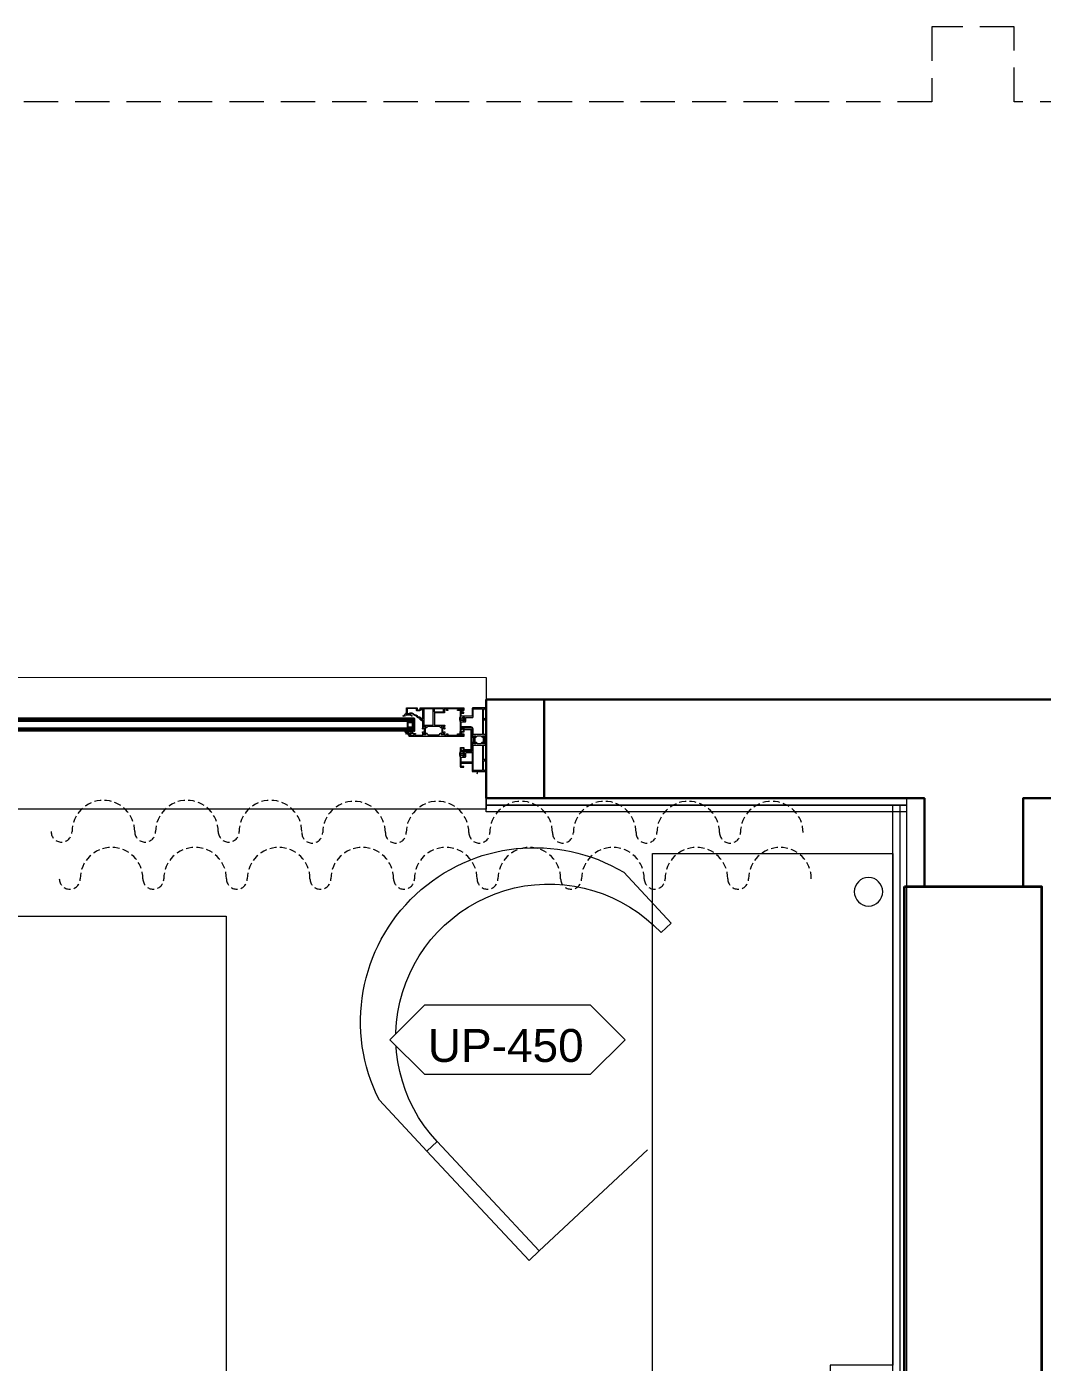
# Model space of a CAD drawing. Header units: centimetres. Extents: x 118932 to 154602, y -32682 to -23521.
# Drawn here: x 140060.7 to 140245.9, y -29576.1 to -29332.4 of the extents above; entities that cross this region are included whole.
import ezdxf

# ---------------------------------------------------------------- set-up
doc = ezdxf.new("R2010")
doc.units = ezdxf.units.CM
doc.header["$LTSCALE"] = 50
doc.header["$MEASUREMENT"] = 0
doc.linetypes.add('HIDDEN', pattern=[0.375, 0.25, -0.125])
doc.linetypes.add('HIDDEN2', pattern=[0.1875, 0.125, -0.0625])
for name, color, linetype, lineweight, true_color in [('GEN_00_BL_Yazı', 7, 'Continuous', 0, 0x4f5250), ('GEN_01_TA_Kolon', 7, 'Continuous', 35, 0xd05d28), ('GEN_02_TF_Mobilya', 7, 'Continuous', 5, 0x745e3d), ('GEN_02_TF_Pencere', 7, 'Continuous', 9, 0x6093ac), ('GEN_04_PL_İzdüşüm İnce', 7, 'HIDDEN2', 9, 0x6e6387), ('GEN_05_ML_Alçıpan_giydirme', 7, 'Continuous', 18, 0x7ebab5), ('GEN_05_ML_Mermer', 7, 'Continuous', 9, 0x9d8692), ('KALACAK DUVARLAR', 7, 'Continuous', 30, 0x005387), ('ÖRÜLECEK DUVARLAR', 7, 'Continuous', 30, 0xfaca30)]:
    doc.layers.add(name, color=color, linetype=linetype, lineweight=lineweight, true_color=true_color)
doc.layers.add('GEN_02_TF_Halı', color=7, linetype='Continuous', lineweight=5, true_color=0x903373, transparency=0.8)
doc.styles.add('Arial_6', font='arial.ttf', dxfattribs={"height": 59.5325})

# ---------------------------------------------------------------- blocks, each defined once
blk = doc.blocks.new('LEVEL 0_B BLOK_KOLON')
at = {"layer": 'GEN_01_TA_Kolon', "elevation": 0}
blk.add_lwpolyline([(-771.13, 96.91), (-746.13, 96.91), (-746.13, -0.07), (-771.13, -0.07)], close=True, dxfattribs=at)
blk = doc.blocks.new('KALACAK DUVALAR LEVEL 0 B BLOK')
at = {"layer": 'KALACAK DUVARLAR'}
blk.add_lwpolyline([(-864, -48.88), (-864, -32.79), (-798.13, -32.79), (-798.13, -14.79), (-951.34, -14.79), (-951.34, -32.79), (-882, -32.79), (-882, -48.88)], dxfattribs=at)
blk = doc.blocks.new('LEVEL 0 B BLOK GÖRÜNÜŞ')
at = {"layer": 'GEN_04_PL_İzdüşüm İnce'}
blk.add_lwpolyline([(944.47, 0), (746, 0), (746, 13.69), (731, 13.69), (731, 0), (372.69, 0), (372.69, 13.69), (358, 13.69), (358, 0), (0, 0), (0, 13.69), (-15, 13.69), (-15, 0), (-373, 0), (-373, 13.69), (-388, 13.69), (-388, -109.89)], dxfattribs=at)
blk = doc.blocks.new('P9_')
at = {"layer": 'GEN_02_TF_Pencere'}
for p, q in [((162811.71, -20406.56, 0), (162811.75, -20406.56, 0)), ((162811.75, -20406.56, 0), (162811.75, -20406.56, 0)), ((162811.78, -20406.58, 0), (162811.78, -20406.77, 0)), ((162811.81, -20406.79, 0), (162812.07, -20406.79, 0)), ((162812.12, -20406.78, 0), (162812.14, -20406.77, 0)), ((162812.8, -20407.1, 0), (162812.79, -20407.1, 0)), ((162813.25, -20407.79, 0), (162735.32, -20407.77, 0)), ((162813.25, -20407.89, 0), (162735.32, -20407.87, 0)), ((162813.25, -20407.99, 0), (162735.32, -20407.97, 0)), ((162813.21, -20408.09, 0), (162735.32, -20408.07, 0)), ((162813.25, -20409.29, 0), (162735.32, -20409.27, 0)), ((162813.25, -20409.39, 0), (162735.32, -20409.37, 0)), ((162813.25, -20409.49, 0), (162735.32, -20409.47, 0)), ((162813.25, -20409.59, 0), (162735.32, -20409.57, 0)), ((162813.2, -20407.49, 0), (162735.32, -20407.47, 0)), ((162813.25, -20407.59, 0), (162735.32, -20407.57, 0)), ((162813.25, -20407.69, 0), (162735.32, -20407.67, 0)), ((162811.95, -20409.27, 0), (162811.95, -20408.13, 0)), ((162811.95, -20408.13, 0), (162812.8, -20408.13, 0)), ((162812.8, -20409.27, 0), (162811.95, -20409.27, 0)), ((162812.1, -20409.12, 0), (162812.1, -20408.28, 0)), ((162812.1, -20408.28, 0), (162812.7, -20408.28, 0)), ((162812.7, -20409.12, 0), (162812.1, -20409.12, 0)), ((162812.7, -20408.28, 0), (162812.8, -20408.38, 0)), ((162812.8, -20409.02, 0), (162812.7, -20409.12, 0)), ((162812.8, -20408.13, 0), (162812.95, -20408.28, 0)), ((162812.8, -20408.38, 0), (162812.8, -20409.02, 0)), ((162812.95, -20409.12, 0), (162812.8, -20409.27, 0)), ((162813.25, -20408.1, 0), (162812.88, -20408.1, 0)), ((162812.88, -20408.1, 0), (162813.03, -20408.25, 0)), ((162813.03, -20409.15, 0), (162812.88, -20409.3, 0)), ((162812.88, -20409.3, 0), (162813.25, -20409.3, 0)), ((162812.89, -20408.1, 0), (162812.89, -20408.12, 0)), ((162812.89, -20409.29, 0), (162812.89, -20409.3, 0)), ((162812.93, -20408.1, 0), (162812.93, -20408.16, 0)), ((162812.93, -20409.25, 0), (162812.93, -20409.3, 0)), ((162812.95, -20408.28, 0), (162812.95, -20409.12, 0)), ((162812.97, -20408.1, 0), (162812.97, -20408.2, 0)), ((162812.97, -20409.21, 0), (162812.97, -20409.3, 0)), ((162813.01, -20408.1, 0), (162813.01, -20408.24, 0)), ((162813.01, -20409.17, 0), (162813.01, -20409.3, 0)), ((162813.03, -20408.25, 0), (162813.03, -20409.15, 0)), ((162813.05, -20408.1, 0), (162813.05, -20409.3, 0)), ((162813.09, -20408.1, 0), (162813.09, -20409.3, 0)), ((162813.13, -20408.1, 0), (162813.13, -20409.3, 0)), ((162813.17, -20408.1, 0), (162813.17, -20409.3, 0)), ((162813.2, -20407.49, 0), (162813.25, -20407.55, 0)), ((162813.25, -20408.05, 0), (162813.2, -20408.1, 0)), ((162813.2, -20409.3, 0), (162813.25, -20409.35, 0)), ((162813.21, -20408.1, 0), (162813.21, -20409.3, 0)), ((162813.25, -20407.55, 0), (162813.25, -20408.05, 0)), ((162813.25, -20409.3, 0), (162813.25, -20408.1, 0)), ((162813.25, -20408.1, 0), (162813.25, -20408.1, 0)), ((162813.25, -20408.1, 0), (162813.25, -20409.3, 0)), ((162813.25, -20409.35, 0), (162813.25, -20409.85, 0)), ((162813.25, -20409.69, 0), (162735.32, -20409.67, 0)), ((162813.25, -20409.79, 0), (162735.32, -20409.77, 0)), ((162813.21, -20409.89, 0), (162735.32, -20409.87, 0)), ((162811.38, -20409.79, 0), (162811.56, -20410.01, 0)), ((162811.64, -20409.95, 0), (162811.43, -20409.75, 0)), ((162811.72, -20410.11, 0), (162811.72, -20410.09, 0)), ((162811.74, -20410.38, 0), (162811.74, -20410.32, 0)), ((162811.77, -20410.3, 0), (162812.07, -20410.3, 0)), ((162812.05, -20409.91, 0), (162811.8, -20409.91, 0)), ((162811.82, -20410, 0), (162812, -20410, 0)), ((162812, -20410.2, 0), (162811.82, -20410.2, 0)), ((162812.01, -20410.47, 0), (162812.17, -20410.58, 0)), ((162812.07, -20410.41, 0), (162812.03, -20410.41, 0)), ((162812.07, -20410.3, 0), (162812.07, -20410.41, 0)), ((162812.1, -20410.09, 0), (162812.1, -20410.11, 0)), ((162812.1, -20410.09, 0), (162812.1, -20410.09, 0)), ((162812.19, -20410.06, 0), (162812.15, -20409.96, 0)), ((162812.15, -20409.96, 0), (162812.15, -20409.96, 0)), ((162812.15, -20410.48, 0), (162812.15, -20410.32, 0)), ((162812.16, -20410.3, 0), (162812.16, -20410.3, 0)), ((162812.17, -20410.58, 0), (162812.42, -20410.58, 0)), ((162812.18, -20410.3, 0), (162812.41, -20410.3, 0)), ((162812.41, -20410.51, 0), (162812.18, -20410.51, 0)), ((162812.32, -20409.92, 0), (162812.24, -20410.06, 0)), ((162812.45, -20410.06, 0), (162812.39, -20409.92, 0)), ((162812.42, -20410.58, 0), (162812.58, -20410.47, 0)), ((162812.44, -20410.32, 0), (162812.44, -20410.48, 0)), ((162812.58, -20409.92, 0), (162812.51, -20410.06, 0)), ((162812.52, -20410.41, 0), (162812.52, -20410.3, 0)), ((162812.52, -20410.3, 0), (162812.91, -20410.29, 0)), ((162812.56, -20410.41, 0), (162812.52, -20410.41, 0)), ((162812.71, -20410.06, 0), (162812.66, -20409.92, 0)), ((162812.83, -20409.92, 0), (162812.77, -20410.06, 0)), ((162812.93, -20409.98, 0), (162812.9, -20409.92, 0)), ((162812.94, -20410.27, 0), (162812.94, -20410.02, 0)), ((162813.25, -20409.85, 0), (162813.21, -20409.89, 0))]:
    blk.add_line(p, q, dxfattribs=at)
at = {"layer": 'GEN_02_TF_Pencere', "linetype": 'Continuous'}
for p, q in [((162821.58, -20406, 0), (162821.58, -20406.51, 0)), ((162821.6, -20406, 0), (162821.6, -20406.51, 0)), ((162821.62, -20406, 0), (162821.62, -20406.51, 0)), ((162821.64, -20406, 0), (162821.64, -20406.51, 0)), ((162821.66, -20406, 0), (162821.66, -20406.51, 0)), ((162821.68, -20406, 0), (162821.68, -20406.51, 0)), ((162821.7, -20406, 0), (162821.7, -20406.51, 0)), ((162821.72, -20406, 0), (162821.72, -20406.51, 0)), ((162821.74, -20406, 0), (162821.74, -20406.51, 0)), ((162821.76, -20406, 0), (162821.76, -20406.51, 0)), ((162821.78, -20406, 0), (162821.78, -20406.51, 0)), ((162821.8, -20406, 0), (162821.8, -20406.51, 0)), ((162821.82, -20406, 0), (162821.82, -20406.51, 0)), ((162821.84, -20406, 0), (162821.84, -20406.51, 0)), ((162821.86, -20406, 0), (162821.86, -20406.51, 0)), ((162821.88, -20406, 0), (162821.88, -20406.51, 0)), ((162821.58, -20410.41, 0), (162821.58, -20409.9, 0)), ((162821.6, -20410.41, 0), (162821.6, -20409.9, 0)), ((162821.62, -20410.41, 0), (162821.62, -20409.9, 0)), ((162821.64, -20410.41, 0), (162821.64, -20409.9, 0)), ((162821.66, -20410.41, 0), (162821.66, -20409.9, 0)), ((162821.68, -20410.41, 0), (162821.68, -20409.9, 0)), ((162821.7, -20410.41, 0), (162821.7, -20409.9, 0)), ((162821.72, -20410.41, 0), (162821.72, -20409.9, 0)), ((162821.74, -20410.41, 0), (162821.74, -20409.9, 0)), ((162821.76, -20410.41, 0), (162821.76, -20409.9, 0)), ((162821.78, -20410.41, 0), (162821.78, -20409.9, 0)), ((162821.8, -20410.41, 0), (162821.8, -20409.9, 0)), ((162821.82, -20410.41, 0), (162821.82, -20409.9, 0)), ((162821.84, -20410.41, 0), (162821.84, -20409.9, 0)), ((162821.86, -20410.41, 0), (162821.86, -20409.9, 0)), ((162821.88, -20410.41, 0), (162821.88, -20409.9, 0))]:
    blk.add_line(p, q, dxfattribs=at)
at = {"layer": 'GEN_02_TF_Pencere', "extrusion": (0, 0, -1), "elevation": 0}
for points in [[(-162811.81, -20405.59), (-162813.73, -20405.6, 0.41421), (-162813.76, -20405.63), (-162813.76, -20405.69, 0.41421), (-162813.73, -20405.72), (-162813.71, -20405.72), (-162813.71, -20406.02), (-162813.98, -20406.02), (-162814, -20405.98, 0.414213), (-162814.04, -20405.97), (-162814.21, -20406.07, 0.767327), (-162814.19, -20406.14), (-162813.69, -20406.14, 0.414213), (-162813.59, -20406.04), (-162813.59, -20405.77, -0.414213), (-162813.54, -20405.72), (-162811.95, -20405.71, -0.414213), (-162811.9, -20405.76), (-162811.9, -20406.62, -0.414213), (-162811.95, -20406.67), (-162812, -20406.67, -0.127549), (-162812.03, -20406.67, 0.13898), (-162812.63, -20406.53), (-162812.77, -20406.53, 0.215322), (-162813.01, -20406.63, -0.168624), (-162813.47, -20406.89, 0.197358), (-162813.68, -20407.02), (-162813.78, -20407.18, -0.244575), (-162813.93, -20407.26), (-162814.21, -20407.26, 0.767327), (-162814.24, -20407.36), (-162814.04, -20407.47, 0.577351), (-162814, -20407.45), (-162814, -20407.38), (-162813.93, -20407.38, 0.244575), (-162813.69, -20407.25), (-162813.58, -20407.09, -0.197358), (-162813.45, -20407.01, 0.168624), (-162812.92, -20406.71, -0.215322), (-162812.77, -20406.65), (-162812.53, -20406.65, -0.114883), (-162812.09, -20406.77, 0.126996), (-162811.99, -20406.79), (-162811.81, -20406.79, 0.414213), (-162811.78, -20406.76), (-162811.78, -20405.62, 0.414213), (-162811.81, -20405.59)], [(-162814.29, -20405.6), (-162822.23, -20405.6, 0.198912), (-162822.25, -20405.61, 0.198912), (-162822.26, -20405.63), (-162822.26, -20406.07, 0.414214), (-162822.23, -20406.1), (-162822.03, -20406.1, 0.414214), (-162821.96, -20406.03, 0.414214), (-162821.99, -20406), (-162822.07, -20406, -0.414214), (-162822.12, -20405.95), (-162822.12, -20405.83, -0.414214), (-162822.07, -20405.78), (-162821.4, -20405.78, -0.414214), (-162821.35, -20405.83), (-162821.35, -20405.95, -0.414214), (-162821.4, -20406), (-162821.48, -20406, 0.414214), (-162821.51, -20406.03, 0.414214), (-162821.44, -20406.1), (-162821.13, -20406.1, 0.414214), (-162821.08, -20406.05), (-162821.08, -20405.98, 0.414214), (-162821.11, -20405.95), (-162821.21, -20405.95), (-162821.21, -20405.8), (-162819.21, -20405.8), (-162819.21, -20405.95), (-162819.28, -20405.95, 0.414214), (-162819.31, -20405.98), (-162819.31, -20406.04, 0.414214), (-162819.28, -20406.07), (-162819.12, -20406.07, 0.414214), (-162819.09, -20406.04), (-162819.09, -20405.83, -0.414214), (-162819.06, -20405.8), (-162818.71, -20405.8), (-162818.71, -20406.5, 0.414213), (-162818.68, -20406.53), (-162816.91, -20406.53), (-162816.91, -20407.61), (-162816.88, -20407.64), (-162816.91, -20407.67), (-162816.91, -20408.75), (-162818.66, -20408.75, 0.414277), (-162818.76, -20408.85), (-162818.76, -20408.88, 0.339312), (-162818.74, -20408.9), (-162818.72, -20408.91, -0.339802), (-162818.71, -20408.93), (-162818.71, -20409.11), (-162818.78, -20409.38, 0.700085), (-162818.67, -20409.45), (-162818.65, -20409.44), (-162818.48, -20409.27, 0.617948), (-162818.5, -20409.21, -0.283637), (-162818.52, -20409.18), (-162818.57, -20409), (-162818.57, -20408.98, -0.673161), (-162818.52, -20408.96, 0.202488), (-162818.5, -20408.97), (-162818.11, -20408.97, -0.414214), (-162818.08, -20409), (-162818.08, -20409.02, -0.137872), (-162818.08, -20409.04), (-162818.18, -20409.19, 0.585524), (-162818.16, -20409.22), (-162818.02, -20409.22, 0.261413), (-162817.93, -20409.17), (-162817.86, -20409.05, -0.261413), (-162817.77, -20409), (-162816.86, -20409), (-162815.69, -20409, -0.261413), (-162815.61, -20409.05), (-162815.53, -20409.17, 0.261413), (-162815.45, -20409.22), (-162815.3, -20409.22, 0.585524), (-162815.29, -20409.19), (-162815.38, -20409.04, -0.137872), (-162815.38, -20409.02), (-162815.38, -20409, -0.414214), (-162815.35, -20408.97), (-162814.97, -20408.97, 0.202488), (-162814.95, -20408.96, -0.673161), (-162814.89, -20408.98), (-162814.89, -20409), (-162814.94, -20409.18, -0.283637), (-162814.97, -20409.21, 0.617948), (-162814.98, -20409.27), (-162814.81, -20409.44), (-162814.79, -20409.45, 0.700085), (-162814.69, -20409.38), (-162814.76, -20409.12), (-162814.76, -20407.83, -0.414214), (-162814.73, -20407.8), (-162814.59, -20407.8, -0.414214), (-162814.56, -20407.83), (-162814.56, -20407.92, 0.463003), (-162814.52, -20407.95, 0.372825), (-162814.44, -20407.85), (-162814.44, -20407.83, -0.414214), (-162814.41, -20407.8), (-162814.34, -20407.8, 0.414214), (-162814.26, -20407.72), (-162814.26, -20407.55, 0.414214), (-162814.41, -20407.4), (-162814.43, -20407.4, 0.414214), (-162814.46, -20407.43), (-162814.46, -20407.47, 0.380812), (-162814.43, -20407.5, -0.365977), (-162814.41, -20407.53), (-162814.41, -20407.62, -0.414214), (-162814.44, -20407.65), (-162814.55, -20407.65, -0.365977), (-162814.58, -20407.62, 0.369187), (-162814.61, -20407.6), (-162814.73, -20407.6, -0.414214), (-162814.76, -20407.57), (-162814.76, -20406.73), (-162814.79, -20406.7), (-162814.76, -20406.67), (-162814.76, -20405.83, -0.414214), (-162814.73, -20405.8), (-162814.6, -20405.8, 0.365995), (-162814.58, -20405.77, -0.365977), (-162814.55, -20405.75), (-162814.44, -20405.75, -0.414214), (-162814.41, -20405.78), (-162814.41, -20405.87, -0.374045), (-162814.43, -20405.9, 0.366034), (-162814.46, -20405.93), (-162814.46, -20405.97, 0.414214), (-162814.43, -20406), (-162814.41, -20406, 0.414214), (-162814.26, -20405.85), (-162814.26, -20405.63, 0.414214), (-162814.29, -20405.6)], [(-162816.83, -20406.32, -0.198912), (-162816.86, -20406.33), (-162818.48, -20406.33, -0.414214), (-162818.51, -20406.3), (-162818.51, -20405.83, -0.414214), (-162818.48, -20405.8), (-162816.86, -20405.8, -0.414214), (-162816.83, -20405.83), (-162816.83, -20406.3, -0.198912), (-162816.83, -20406.32)], [(-162821.6, -20408.08, 0.064394), (-162821.52, -20407.87, 0.064394), (-162821.49, -20407.64, 0.129325), (-162821.6, -20407.21), (-162821.6, -20407.36, -0.399528), (-162821.63, -20407.39), (-162822.05, -20407.42, -0.414214), (-162822.08, -20407.39), (-162822.08, -20407.36, 0.414214), (-162822.11, -20407.33), (-162822.11, -20407.33, 0.295923), (-162822.2, -20407.39, 0.104809), (-162822.26, -20407.65, 0.104809), (-162822.2, -20407.9, 0.295923), (-162822.11, -20407.96), (-162822.11, -20407.96, 0.414214), (-162822.08, -20407.93), (-162822.08, -20407.91, -0.414214), (-162822.05, -20407.88), (-162821.63, -20407.9, -0.399528), (-162821.6, -20407.93), (-162821.6, -20408.08)], [(-162826.3, -20405.6), (-162823.91, -20405.6, -0.414214), (-162823.76, -20405.75), (-162823.76, -20407.11, 0.414214), (-162823.73, -20407.14), (-162821.79, -20407.14, 0.414214), (-162821.76, -20407.11), (-162821.76, -20406.6, 0.400696), (-162821.79, -20406.57), (-162822.23, -20406.55, -0.400696), (-162822.26, -20406.52), (-162822.26, -20406.43, -0.414214), (-162822.23, -20406.4), (-162821.7, -20406.4, -0.414214), (-162821.6, -20406.5), (-162821.6, -20407.32, -0.399104), (-162821.65, -20407.37), (-162822.03, -20407.39, -0.429487), (-162822.06, -20407.36), (-162822.06, -20407.34, 0.414214), (-162822.11, -20407.29), (-162822.3, -20407.29, 0.414214), (-162822.4, -20407.39), (-162822.4, -20407.89, 0.414214), (-162822.3, -20407.99), (-162822.11, -20407.99, 0.414214), (-162822.06, -20407.94), (-162822.06, -20407.92, -0.429495), (-162822.03, -20407.89), (-162821.65, -20407.91, -0.399096), (-162821.6, -20407.96), (-162821.6, -20409.43, -0.414214), (-162821.63, -20409.46), (-162821.77, -20409.46, -0.518649), (-162821.8, -20409.42), (-162821.76, -20409.3, 0.518649), (-162821.79, -20409.26), (-162823.55, -20409.26, 0.414214), (-162823.75, -20409.46), (-162823.75, -20410.77, 0.41134), (-162823.72, -20410.8, -0.312805), (-162823.71, -20410.81), (-162823.68, -20410.89, -0.493156), (-162823.69, -20410.92), (-162823.99, -20410.95, -0.957545), (-162824, -20410.91, 0.268123), (-162823.98, -20410.9), (-162823.92, -20410.74, 0.843087), (-162823.93, -20410.68), (-162824.39, -20410.68, 0.577366), (-162824.41, -20410.72), (-162824.32, -20410.88, 0.182928), (-162824.31, -20410.89, -0.849637), (-162824.32, -20410.93), (-162824.41, -20410.93, -0.267944), (-162824.67, -20410.78), (-162824.7, -20410.73, 0.267964), (-162824.78, -20410.68), (-162824.91, -20410.68), (-162824.93, -20410.72), (-162824.95, -20410.68), (-162825.01, -20410.68, -1), (-162825.07, -20410.68), (-162825.15, -20410.68, -1), (-162825.21, -20410.68), (-162825.29, -20410.68, 0.267966), (-162825.38, -20410.73), (-162825.41, -20410.78, -0.267944), (-162825.67, -20410.93), (-162825.76, -20410.93, -0.849744), (-162825.77, -20410.89, 0.182697), (-162825.76, -20410.88), (-162825.67, -20410.72, 0.577366), (-162825.69, -20410.68), (-162826.14, -20410.68, 0.843081), (-162826.15, -20410.74), (-162826.1, -20410.9, 0.267761), (-162826.08, -20410.91, -0.957329), (-162826.09, -20410.95), (-162826.32, -20410.93), (-162826.32, -20410.77), (-162826.32, -20410.49, -0.414214), (-162826.29, -20410.46), (-162825.85, -20410.46, 0.414214), (-162825.82, -20410.43), (-162825.83, -20407.8), (-162826.24, -20407.8, -0.414214), (-162826.33, -20407.72), (-162826.33, -20407.55, -0.414214), (-162826.18, -20407.4), (-162826.15, -20407.4, -0.414214), (-162826.13, -20407.42), (-162826.13, -20407.47, -0.36604), (-162826.15, -20407.5, 0.365984), (-162826.18, -20407.53), (-162826.18, -20407.62, 0.414214), (-162826.15, -20407.65), (-162826.04, -20407.65, 0.367429), (-162826.01, -20407.62, -0.364526), (-162825.98, -20407.6), (-162825.86, -20407.6, 0.414214), (-162825.83, -20407.57), (-162825.83, -20406.73), (-162825.8, -20406.7), (-162825.83, -20406.67), (-162825.83, -20405.83, 0.414214), (-162825.86, -20405.8), (-162825.98, -20405.8, -0.364526), (-162826.01, -20405.77, 0.367429), (-162826.04, -20405.75), (-162826.15, -20405.75, 0.414214), (-162826.18, -20405.78), (-162826.18, -20405.87, 0.365984), (-162826.15, -20405.9, -0.36604), (-162826.13, -20405.93), (-162826.13, -20405.98, -0.414214), (-162826.15, -20406), (-162826.18, -20406, -0.414214), (-162826.33, -20405.85), (-162826.33, -20405.63, -0.414214), (-162826.3, -20405.6)], [(-162823.94, -20405.78), (-162825.65, -20405.78), (-162825.64, -20410.46), (-162823.93, -20410.46), (-162823.93, -20409.46, -0.414214), (-162823.55, -20409.08), (-162821.81, -20409.08, 0.414214), (-162821.78, -20409.05), (-162821.78, -20408.17, 0.414214), (-162821.81, -20408.14), (-162822.5, -20408.14, -0.414214), (-162822.6, -20408.04), (-162822.6, -20407.44, 0.414214), (-162822.7, -20407.34), (-162823.84, -20407.34, -0.414214), (-162823.94, -20407.24), (-162823.94, -20405.78)], [(-162815.22, -20409.29), (-162815.22, -20410.13, -0.131653), (-162815.24, -20410.19), (-162815.34, -20410.37), (-162815.34, -20410.41, 0.414213), (-162815.3, -20410.45), (-162814.96, -20410.45, 0.414214), (-162814.92, -20410.41), (-162814.92, -20410.37), (-162815.03, -20410.19, -0.131652), (-162815.04, -20410.13), (-162815.04, -20409.29, -0.131652), (-162815.03, -20409.23), (-162814.92, -20409.05), (-162814.92, -20409.01, 0.414214), (-162814.96, -20408.97), (-162815.3, -20408.97, 0.414213), (-162815.34, -20409.01), (-162815.34, -20409.05), (-162815.24, -20409.23, -0.131652), (-162815.22, -20409.29)], [(-162818.22, -20409.29), (-162818.22, -20410.13, 0.131653), (-162818.2, -20410.19), (-162818.1, -20410.37), (-162818.1, -20410.41, -0.414213), (-162818.14, -20410.45), (-162818.48, -20410.45, -0.414214), (-162818.52, -20410.41), (-162818.52, -20410.37), (-162818.41, -20410.19, 0.131652), (-162818.4, -20410.13), (-162818.4, -20409.29, 0.131652), (-162818.41, -20409.23), (-162818.52, -20409.05), (-162818.52, -20409.01, -0.414214), (-162818.48, -20408.97), (-162818.14, -20408.97, -0.414213), (-162818.1, -20409.01), (-162818.1, -20409.05), (-162818.2, -20409.23, 0.131652), (-162818.22, -20409.29)], [(-162822.26, -20413.53, 0.198912), (-162822.25, -20413.55, 0.198912), (-162822.23, -20413.56), (-162821.82, -20413.56, 0.518649), (-162821.79, -20413.52), (-162821.83, -20413.4, -0.518649), (-162821.8, -20413.36), (-162821.64, -20413.36, 0.414214), (-162821.61, -20413.33), (-162821.61, -20412.87, 0.414214), (-162821.64, -20412.84), (-162822.23, -20412.84, 0.414214), (-162822.26, -20412.87), (-162822.26, -20413.21), (-162823.61, -20413.21), (-162823.61, -20411.43), (-162823.61, -20409.64), (-162822.26, -20409.64), (-162822.26, -20409.98, 0.414214), (-162822.23, -20410.01), (-162821.64, -20410.01, 0.414214), (-162821.61, -20409.98), (-162821.61, -20409.52, 0.414214), (-162821.64, -20409.49), (-162821.8, -20409.49, -0.518649), (-162821.83, -20409.45), (-162821.79, -20409.33, 0.518649), (-162821.82, -20409.29), (-162822.23, -20409.29, 0.414214), (-162822.26, -20409.32), (-162822.26, -20409.49, -0.414214), (-162822.29, -20409.52), (-162823.7, -20409.52, 0.414214), (-162823.73, -20409.55), (-162823.73, -20411.43), (-162823.73, -20413.3, 0.414214), (-162823.7, -20413.33), (-162822.29, -20413.33, -0.414214), (-162822.26, -20413.36), (-162822.26, -20413.53)], [(-162821.75, -20407.79), (-162822.07, -20407.77, -0.337036), (-162822.1, -20407.75, -0.054259), (-162822.11, -20407.65, -0.054259), (-162822.1, -20407.54, -0.337036), (-162822.07, -20407.52), (-162821.75, -20407.5, -0.32284), (-162821.72, -20407.52, -0.093955), (-162821.69, -20407.64, -0.093955), (-162821.72, -20407.77, -0.32284), (-162821.75, -20407.79)], [(-162822.16, -20409.88), (-162822.16, -20409.44, -0.395113), (-162822.13, -20409.41), (-162821.92, -20409.4, 0.505029), (-162821.78, -20409.59), (-162821.74, -20409.59, -0.414214), (-162821.71, -20409.62), (-162821.71, -20409.88, -0.414214), (-162821.74, -20409.91), (-162822.13, -20409.91, -0.414214), (-162822.16, -20409.88)], [(-162822.22, -20410.81), (-162812.28, -20410.8, 0.414214), (-162812.25, -20410.77), (-162812.25, -20410.33, 0.414214), (-162812.28, -20410.3), (-162812.48, -20410.3, 0.414214), (-162812.55, -20410.37, 0.414214), (-162812.52, -20410.4), (-162812.44, -20410.4, -0.414214), (-162812.39, -20410.45), (-162812.39, -20410.57, -0.414214), (-162812.44, -20410.62), (-162813.11, -20410.62, -0.414214), (-162813.16, -20410.57), (-162813.16, -20410.45, -0.414214), (-162813.11, -20410.4), (-162813.03, -20410.4, 0.414214), (-162813, -20410.37, 0.414214), (-162813.07, -20410.3), (-162813.38, -20410.3, 0.414214), (-162813.43, -20410.35), (-162813.43, -20410.37, 0.414214), (-162813.4, -20410.4), (-162813.33, -20410.4, -0.414214), (-162813.3, -20410.43), (-162813.3, -20410.6), (-162814.72, -20410.6, -0.414214), (-162814.75, -20410.57), (-162814.75, -20410.3), (-162814.68, -20410.04, 0.700075), (-162814.79, -20409.97), (-162814.81, -20409.98), (-162814.98, -20410.15, 0.617785), (-162814.97, -20410.21, -0.283333), (-162814.94, -20410.23), (-162814.89, -20410.42), (-162814.89, -20410.44, -0.673162), (-162814.94, -20410.46, 0.202354), (-162814.96, -20410.45), (-162815.35, -20410.45, -0.415901), (-162815.38, -20410.42), (-162815.38, -20410.4, -0.137872), (-162815.38, -20410.38), (-162815.28, -20410.23, 0.585714), (-162815.3, -20410.2), (-162815.44, -20410.2, 0.30109), (-162815.53, -20410.25), (-162815.69, -20410.51, -0.261413), (-162815.77, -20410.55), (-162816.6, -20410.55), (-162816.62, -20410.52), (-162816.64, -20410.55), (-162816.7, -20410.55, 1), (-162816.76, -20410.55), (-162816.84, -20410.55, 1), (-162816.9, -20410.55), (-162817.68, -20410.55, -0.261413), (-162817.77, -20410.51), (-162817.93, -20410.25, 0.261381), (-162818.01, -20410.2), (-162818.16, -20410.2, 0.585524), (-162818.17, -20410.23), (-162818.08, -20410.38, -0.137707), (-162818.08, -20410.4), (-162818.08, -20410.42, -0.414214), (-162818.11, -20410.45), (-162818.49, -20410.45, 0.202488), (-162818.51, -20410.46, -0.673126), (-162818.57, -20410.44), (-162818.57, -20410.42), (-162818.52, -20410.24, -0.283536), (-162818.49, -20410.21, 0.617796), (-162818.48, -20410.15), (-162818.65, -20409.98), (-162818.67, -20409.97, 0.700399), (-162818.77, -20410.04), (-162818.7, -20410.3), (-162818.7, -20410.58, -0.414214), (-162818.73, -20410.61), (-162819.05, -20410.61, -0.414214), (-162819.08, -20410.58), (-162819.08, -20410.37, 0.414214), (-162819.11, -20410.34), (-162819.27, -20410.34, 0.414214), (-162819.3, -20410.37), (-162819.3, -20410.43, 0.414214), (-162819.27, -20410.46), (-162819.2, -20410.46), (-162819.2, -20410.61), (-162821.2, -20410.61), (-162821.2, -20410.46), (-162821.1, -20410.46, 0.414214), (-162821.07, -20410.43), (-162821.07, -20410.36, 0.414214), (-162821.12, -20410.31), (-162821.43, -20410.31, 0.414214), (-162821.5, -20410.38, 0.414214), (-162821.47, -20410.41), (-162821.39, -20410.41, -0.414214), (-162821.34, -20410.46), (-162821.34, -20410.58, -0.414214), (-162821.39, -20410.63), (-162822.06, -20410.63, -0.414214), (-162822.11, -20410.58), (-162822.11, -20410.46, -0.414214), (-162822.06, -20410.41), (-162821.98, -20410.41, 0.414214), (-162821.95, -20410.38, 0.414214), (-162822.02, -20410.31), (-162822.22, -20410.31, 0.414214), (-162822.25, -20410.34), (-162822.25, -20410.78, 0.414214), (-162822.22, -20410.81)], [(-162825.82, -20415.04), (-162825.82, -20412.41, 0.414214), (-162825.85, -20412.38), (-162826.29, -20412.38, -0.414214), (-162826.32, -20412.35), (-162826.32, -20412.07), (-162826.32, -20411.91), (-162826.09, -20411.89, -0.957329), (-162826.08, -20411.93, 0.267761), (-162826.1, -20411.94), (-162826.15, -20412.1, 0.843081), (-162826.14, -20412.16), (-162825.69, -20412.16, 0.577366), (-162825.67, -20412.12), (-162825.76, -20411.96, 0.182697), (-162825.77, -20411.95, -0.849744), (-162825.76, -20411.91), (-162825.67, -20411.91, -0.267944), (-162825.41, -20412.06), (-162825.38, -20412.11, 0.267966), (-162825.29, -20412.16), (-162825.21, -20412.16, -1), (-162825.15, -20412.16), (-162825.07, -20412.16, -1), (-162825.01, -20412.16), (-162824.95, -20412.16), (-162824.93, -20412.12), (-162824.91, -20412.16), (-162824.78, -20412.16, 0.267964), (-162824.7, -20412.11), (-162824.67, -20412.06, -0.267944), (-162824.41, -20411.91), (-162824.32, -20411.91, -0.849637), (-162824.31, -20411.95, 0.182928), (-162824.32, -20411.96), (-162824.41, -20412.12, 0.577366), (-162824.38, -20412.16), (-162823.93, -20412.16, 0.843087), (-162823.92, -20412.1), (-162823.98, -20411.94, 0.268123), (-162824, -20411.93, -0.957545), (-162823.99, -20411.89), (-162823.69, -20411.92, -0.493156), (-162823.67, -20411.94), (-162823.71, -20412.03, -0.312805), (-162823.72, -20412.04, 0.41134), (-162823.75, -20412.07), (-162823.75, -20413.37, 0.414214), (-162823.55, -20413.57), (-162821.78, -20413.57, 0.414214), (-162821.75, -20413.54), (-162821.8, -20413.4, -0.414214), (-162821.77, -20413.37), (-162821.63, -20413.37, -0.414214), (-162821.6, -20413.4), (-162821.6, -20413.75, -0.399096), (-162821.65, -20413.8), (-162822.02, -20413.82, -0.429495), (-162822.05, -20413.79), (-162822.05, -20413.77, 0.414214), (-162822.1, -20413.72), (-162822.3, -20413.72, 0.414214), (-162822.4, -20413.82), (-162822.4, -20414.32, 0.414214), (-162822.3, -20414.42), (-162822.1, -20414.42, 0.414214), (-162822.05, -20414.37), (-162822.05, -20414.35, -0.429487), (-162822.02, -20414.32), (-162821.65, -20414.34, -0.399104), (-162821.6, -20414.39), (-162821.6, -20416.34, -0.414214), (-162821.7, -20416.44), (-162822.22, -20416.44, -0.414214), (-162822.25, -20416.41), (-162822.25, -20416.32, -0.400696), (-162822.22, -20416.29), (-162821.79, -20416.27, 0.400696), (-162821.76, -20416.24), (-162821.76, -20415.73, 0.414214), (-162821.79, -20415.7), (-162823.72, -20415.7, 0.414214), (-162823.75, -20415.73), (-162823.75, -20417.09, -0.414214), (-162823.9, -20417.24), (-162826.29, -20417.24, -0.414214), (-162826.32, -20417.21), (-162826.32, -20416.99, -0.414214), (-162826.17, -20416.84), (-162826.14, -20416.84, -0.414214), (-162826.12, -20416.86), (-162826.12, -20416.91, -0.36604), (-162826.15, -20416.94, 0.365984), (-162826.17, -20416.97), (-162826.17, -20417.06, 0.414214), (-162826.14, -20417.09), (-162826.03, -20417.09, 0.367429), (-162826, -20417.07, -0.364526), (-162825.97, -20417.04), (-162825.85, -20417.04, 0.414214), (-162825.82, -20417.01), (-162825.82, -20416.17), (-162825.79, -20416.14), (-162825.82, -20416.11), (-162825.82, -20415.27, 0.414214), (-162825.85, -20415.24), (-162825.97, -20415.24, -0.364526), (-162826, -20415.22, 0.367429), (-162826.03, -20415.19), (-162826.14, -20415.19, 0.414214), (-162826.17, -20415.22), (-162826.17, -20415.31, 0.365984), (-162826.15, -20415.34, -0.36604), (-162826.12, -20415.37), (-162826.12, -20415.42, -0.414214), (-162826.14, -20415.44), (-162826.17, -20415.44, -0.414214), (-162826.32, -20415.29), (-162826.32, -20415.12, -0.414214), (-162826.24, -20415.04), (-162825.82, -20415.04)], [(-162824.27, -20411), (-162824.27, -20411.85, -0.131652), (-162824.28, -20411.91), (-162824.38, -20412.09), (-162824.38, -20412.12, 0.414214), (-162824.34, -20412.16), (-162824, -20412.16, 0.414214), (-162823.96, -20412.12), (-162823.96, -20412.09), (-162824.07, -20411.91, -0.131652), (-162824.09, -20411.85), (-162824.09, -20411, -0.131652), (-162824.07, -20410.94), (-162823.97, -20410.76), (-162823.97, -20410.72, 0.414214), (-162824.01, -20410.68), (-162824.35, -20410.68, 0.414214), (-162824.39, -20410.72), (-162824.39, -20410.76), (-162824.28, -20410.94, -0.131652), (-162824.27, -20411)], [(-162826.02, -20411), (-162826.02, -20411.85, -0.131652), (-162826.04, -20411.91), (-162826.14, -20412.09), (-162826.14, -20412.12, 0.414214), (-162826.1, -20412.16), (-162825.76, -20412.16, 0.414214), (-162825.72, -20412.12), (-162825.72, -20412.09), (-162825.83, -20411.91, -0.131652), (-162825.84, -20411.85), (-162825.84, -20411, -0.131652), (-162825.83, -20410.94), (-162825.72, -20410.76), (-162825.72, -20410.72, 0.414214), (-162825.76, -20410.68), (-162826.1, -20410.68, 0.414214), (-162826.14, -20410.72), (-162826.14, -20410.76), (-162826.04, -20410.94, -0.131652), (-162826.02, -20411)], [(-162821.6, -20414.51, 0.064394), (-162821.52, -20414.3, 0.064394), (-162821.49, -20414.08, 0.129325), (-162821.6, -20413.65), (-162821.6, -20413.8, -0.399528), (-162821.63, -20413.83), (-162822.04, -20413.85, -0.414214), (-162822.07, -20413.82), (-162822.07, -20413.79, 0.414214), (-162822.1, -20413.76), (-162822.11, -20413.76, 0.295923), (-162822.2, -20413.82, 0.104809), (-162822.26, -20414.08, 0.104809), (-162822.2, -20414.34, 0.295923), (-162822.11, -20414.4), (-162822.1, -20414.4, 0.414214), (-162822.07, -20414.37), (-162822.07, -20414.34, -0.414214), (-162822.04, -20414.31), (-162821.63, -20414.33, -0.399528), (-162821.6, -20414.36), (-162821.6, -20414.51)], [(-162821.74, -20414.23), (-162822.07, -20414.21, -0.337036), (-162822.1, -20414.19, -0.054259), (-162822.11, -20414.08, -0.054259), (-162822.1, -20413.98, -0.337036), (-162822.07, -20413.95), (-162821.74, -20413.94, -0.32284), (-162821.71, -20413.96, -0.093955), (-162821.69, -20414.08, -0.093955), (-162821.71, -20414.21, -0.32284), (-162821.74, -20414.23)], [(-162822.15, -20413.43, -0.190395), (-162822.16, -20413.41), (-162822.16, -20412.97, -0.414214), (-162822.13, -20412.94), (-162821.74, -20412.94, -0.414214), (-162821.71, -20412.97), (-162821.71, -20413.23, -0.414214), (-162821.74, -20413.26), (-162821.78, -20413.26, 0.505029), (-162821.92, -20413.46), (-162822.13, -20413.44, -0.190395), (-162822.15, -20413.43)], [(-162823.75, -20413.8), (-162823.75, -20415.49, 0.414189), (-162823.72, -20415.52), (-162821.81, -20415.52, 0.414238), (-162821.78, -20415.49), (-162821.78, -20414.6, 0.414214), (-162821.81, -20414.57), (-162822.5, -20414.57, -0.414214), (-162822.6, -20414.47), (-162822.6, -20413.87, 0.414214), (-162822.7, -20413.77), (-162823.72, -20413.77, 0.414214), (-162823.75, -20413.8)]]:
    blk.add_lwpolyline(points, format="xyb", close=True, dxfattribs=at)
for points in [[(-162816.67, -20405.8), (-162814.96, -20405.8), (-162814.96, -20408.75), (-162816.67, -20408.75), (-162816.67, -20405.8)], [(-162825.64, -20412.38), (-162825.64, -20417.06), (-162823.93, -20417.06), (-162823.93, -20412.38), (-162825.64, -20412.38)]]:
    blk.add_lwpolyline(points, close=True, dxfattribs=at)
at = {"layer": 'GEN_02_TF_Pencere', "linetype": 'Continuous', "elevation": 0}
for points in [[(162822.07, -20406), (162821.39, -20406), (162821.39, -20405.91), (162822.07, -20405.91), (162822.07, -20406)], [(162821.39, -20410.41), (162822.07, -20410.41), (162822.07, -20410.5), (162821.39, -20410.5), (162821.39, -20410.41)]]:
    blk.add_lwpolyline(points, close=True, dxfattribs=at)
at = {"layer": 'GEN_02_TF_Pencere'}
blk.add_arc((162824.4, -20417.44, 0), 0.332, 322.1261, 37.8376, dxfattribs=at)
for centre, major_axis, start_param, end_param in [((162811.14, -20407.07, 0), (-0.03, 0), -1.226961, -0.000036), ((162811.14, -20407.07, 0), (0.03, 0), 3.142037, 4.994419), ((162810.98, -20406.53, 0), (-0.64, 0), 1.805526, 2.955356), ((162809.33, -20399.82, 0), (-8.86, 0), 1.777943, 1.838474), ((162811.71, -20406.64, 0), (0.1, 0), 1.570967, 2.940044), ((162812.12, -20408.24, 0), (1.55, 0), 1.378609, 1.866448), ((162811.75, -20406.58, 0), (-0.03, 0), 3.141594, 4.712388), ((162811.81, -20406.77, 0), (-0.03, 0), 0.000001, 1.570795), ((162812.07, -20406.71, 0), (0.1, 0), -1.570782, -1.053513), ((162812.28, -20406.98, 0), (0.286, 0), 0.956763, 2.099792), ((162812.25, -20407.69, 0), (-0.88, 0), 4.086507, 4.527649), ((162810.51, -20409.28, 0), (-3.54, 0), 3.990064, 4.134382), ((162812.8, -20407.07, 0), (-0.0382, 0), 0.629084, 1.300082), ((162812.8, -20407.06, 0), (-0.05, 0), 1.57101, 3.466737)]:
    blk.add_ellipse(centre, major_axis=major_axis, ratio=0.839387, start_param=start_param, end_param=end_param, dxfattribs=at)
at = {"layer": 'GEN_02_TF_Pencere', "extrusion": (0, 0, -1)}
for centre, major_axis, start_param, end_param in [((162811.41, -20409.78, 0), (-0.0344, 0), -0.614619, 2.340265), ((162811.15, -20410.27, 0), (-0.5, 0), 2.512106, 2.949893), ((162811.68, -20409.92, 0), (-0.0509, 0), 3.745027, 5.454025), ((162807.38, -20410.91, 0), (-4.34, 0), 2.949895, 3.003759), ((162811.71, -20410.38, 0), (-0.03, 0), 3.140437, 6.105223), ((162811.8, -20409.99, 0), (0.1, 0), 3.745027, 4.711234), ((162811.82, -20410.09, 0), (0.1, 0), 3.140436, 4.711234), ((162811.82, -20410.11, 0), (-0.1, 0), 4.711232, 6.28203), ((162811.77, -20410.32, 0), (-0.03, 0), -0.001157, 1.56964), ((162812.03, -20410.45, 0), (-0.04, 0), -0.948289, 1.56964), ((162812, -20410.09, 0), (-0.1, 0), 1.569641, 3.140438), ((162812, -20410.11, 0), (-0.1, 0), 3.140436, 4.711234), ((162812.05, -20409.99, 0), (0.1, 0), 4.711235, 5.320589), ((162812.05, -20409.99, 0), (-0.1, 0), 2.178997, 2.788351), ((162812.18, -20410.32, 0), (0.03, 0), 3.140439, 3.925836), ((162812.18, -20410.48, 0), (-0.03, 0), 4.711233, 6.282031), ((162812.18, -20410.32, 0), (0.03, 0), 3.925836, 4.711232), ((162812.21, -20410.05, 0), (-0.03, 0), 3.628945, 5.929947), ((162812.36, -20409.94, 0), (-0.0413, 0), 0.458705, 2.776142), ((162812.41, -20410.32, 0), (0.03, 0), 4.711232, 6.282029), ((162812.41, -20410.48, 0), (0.03, 0), -0.001157, 1.56964), ((162812.48, -20410.05, 0), (0.03, 0), 0.487351, 2.788352), ((162812.56, -20410.44, 0), (0.04, 0), 4.711234, 7.229163), ((162812.62, -20409.94, 0), (-0.0413, 0), 0.458704, 2.776141), ((162812.74, -20410.05, 0), (-0.03, 0), 3.490789, 5.931679), ((162812.86, -20409.94, 0), (0.0413, 0), 3.504733, 5.82217), ((162812.91, -20410.27, 0), (-0.03, 0), 3.140437, 4.711235), ((162812.84, -20410.02, 0), (-0.1, 0), 2.680578, 3.140437)]:
    blk.add_ellipse(centre, major_axis=major_axis, ratio=0.881548, start_param=start_param, end_param=end_param, dxfattribs=at)
at = {"layer": 'GEN_05_ML_Mermer', "elevation": 0}
blk.add_lwpolyline([(162826.32, -20424.1), (162631.32, -20424.1), (162631.33, -20400.03), (162826.32, -20400.09)], close=True, dxfattribs=at)
blk = doc.blocks.new('DOGRAMA LEVEL 0 B BLOK')
at = {"layer": 'GEN_05_ML_Alçıpan_giydirme', "color": 1}
blk.add_blockref('P9_', (-162355.62, 20295, 0), dxfattribs=at)
blk = doc.blocks.new('ÖRÜLECEK DUVAR LEVEL 0 B BLOK')
at = {"layer": 'ÖRÜLECEK DUVARLAR', "elevation": 0}
blk.add_lwpolyline([(174.42, 820.59), (163.83, 820.59), (163.83, 838.59), (174.42, 838.59)], close=True, dxfattribs=at)
blk = doc.blocks.new('DUVAR LEVEL 0 B LBOK')
at = {"layer": 'GEN_05_ML_Alçıpan_giydirme', "elevation": 0}
for points in [[(-150.83, 816.22), (-227.51, 816.22), (-227.51, 817.47), (-150.83, 817.47)], [(-150.83, 814.97), (-227.51, 814.97), (-227.51, 816.22), (-150.83, 816.22)]]:
    blk.add_lwpolyline(points, close=True, dxfattribs=at)
for points in [[(-150.83, 816.22), (-150.83, 383.15), (-153.33, 383.15), (-153.33, 816.22)], [(-152.08, 816.22), (-152.08, 383.15)]]:
    blk.add_lwpolyline(points, dxfattribs=at)
blk = doc.blocks.new('*U753')
at = {"layer": 'GEN_02_TF_Mobilya'}
blk.add_lwpolyline([(-214.9, 313.1), (-1431, 313.1), (-1431, -125), (-497.5, -125), (-497.5, -10.7), (-90.5, -10.7)], dxfattribs=at)
blk.add_circle((-1361.1, -80.6), 26, dxfattribs=at)
blk = doc.blocks.new('UP-450_Chair')
at = {"layer": 'GEN_02_TF_Mobilya'}
for p, q in [((-304.8, 200), (-279.4, 200)), ((-304.8, -73), (-304.8, 200)), ((-279.4, 200), (-9.1, 200)), ((-279.4, 200), (-279.4, -73)), ((-279.4, -73), (-304.8, -73)), ((-304.8, -73), (-304.8, -200)), ((304.8, -73), (279.4, -73)), ((304.8, -200), (304.8, -73))]:
    blk.add_line(p, q, dxfattribs=at)
for centre, radius, start, end in [((0, -73), 279.4, 180, 0), ((0, -111.9), 317.3, 196.1288, 343.8712)]:
    blk.add_arc(centre, radius, start, end, dxfattribs=at)
blk = doc.blocks.new('Drapery Nest - Drape-V397-TYPE F')
at = {"layer": 'GEN_02_TF_Mobilya', "linetype": 'HIDDEN'}
for points in [[(0, 95.2, -1), (0, 133.3, 1), (0, 247.6, -1), (0, 285.7, 1), (0, 400, -1), (0, 438.1, 1), (0, 400, -1), (0, 285.7, 1), (0, 247.6, -1), (0, 133.3, 1), (0, 95.2, -1), (0, -19.1, 1)], [(-1.8, -362, -1), (-1.8, -323.9, 1), (-1.8, -209.6, -1), (-1.8, -171.5, 1), (-1.8, -57.2, -1), (-1.8, -19.1, 1), (-1.8, -57.2, -1), (-1.8, -171.5, 1), (-1.8, -209.6, -1), (-1.8, -323.9, 1), (-1.8, -362, -1), (-1.8, -476.3, 1)], [(-1.8, -819.2, -1), (-1.8, -781.1, 1), (-1.8, -666.8, -1), (-1.8, -628.7, 1), (-1.8, -514.4, -1), (-1.8, -476.3, 1), (-1.8, -514.4, -1), (-1.8, -628.7, 1), (-1.8, -666.8, -1), (-1.8, -781.1, 1), (-1.8, -819.2, -1), (-1.8, -933.5, 1)]]:
    blk.add_lwpolyline(points, format="xyb", close=True, dxfattribs=at)
blk = doc.blocks.new('Drapery Nest - Drape-V396-TYPE F')
at = {"layer": 'GEN_02_TF_Mobilya', "linetype": 'HIDDEN'}
for points in [[(0, 95.25, -1), (0, 133.35, 1), (0, 247.65, -1), (0, 285.75, 1), (0, 400.05, -1), (0, 438.15, 1), (0, 400.05, -1), (0, 285.75, 1), (0, 247.65, -1), (0, 133.35, 1), (0, 95.25, -1), (0, -19.05, 1)], [(0, -361.95, -1), (0, -323.85, 1), (0, -209.55, -1), (0, -171.45, 1), (0, -57.15, -1), (0, -19.05, 1), (0, -57.15, -1), (0, -171.45, 1), (0, -209.55, -1), (0, -323.85, 1), (0, -361.95, -1), (0, -476.25, 1)], [(0, -819.15, -1), (0, -781.05, 1), (0, -666.75, -1), (0, -628.65, 1), (0, -514.35, -1), (0, -476.25, 1), (0, -514.35, -1), (0, -628.65, 1), (0, -666.75, -1), (0, -781.05, 1), (0, -819.15, -1), (0, -933.45, 1)]]:
    blk.add_lwpolyline(points, format="xyb", close=True, dxfattribs=at)
blk = doc.blocks.new('FFE-Tag')
at = {"color": 0}
blk.add_wipeout([(-8.761, 0), (-6.189, 2.572), (6.189, 2.572), (8.761, 0), (6.189, -2.572), (-6.189, -2.572)], dxfattribs=at).dxf.layer = 'GEN_00_BL_Yazı'
at = {"layer": 'GEN_00_BL_Yazı', "color": 0}
for p, q in [((-8.761, 0), (-6.189, 2.572)), ((6.189, 2.572), (-6.189, 2.572)), ((8.761, 0), (6.189, 2.572)), ((-8.761, 0), (-6.189, -2.572)), ((8.761, 0), (6.189, -2.572)), ((-6.189, -2.572), (6.189, -2.572))]:
    blk.add_line(p, q, dxfattribs=at)
blk = doc.blocks.new('UP-450')
at = {"layer": 'GEN_00_BL_Yazı', "xscale": 2.448801272789173, "yscale": 2.448801272789173, "zscale": 2.448801272789173}
blk.add_blockref('FFE-Tag', (0, 0), dxfattribs=at)
at = {"layer": 'GEN_00_BL_Yazı', "insert": (-0.32, -1.08), "char_height": 6, "attachment_point": 5, "style": 'Arial_6'}
blk.add_mtext('UP-450', dxfattribs=at)
blk = doc.blocks.new('b blok level 0 tefriş')
at = {"layer": 'GEN_02_TF_Halı', "elevation": 0}
blk.add_lwpolyline([(855.68, -350.01), (635.68, -350.01), (635.68, 69.99), (855.68, 69.99)], close=True, dxfattribs=at)
at = {"rotation": 90}
for name, p, xscale, yscale, zscale in [('Drapery Nest - Drape-V397-TYPE F', (867.59, 85.42, 0), 0.1000000000000024, 0.1000000000000024, 0.1000000000000024), ('*U753', (964.8, -61.66, 0), -0.1000000000000029, 0.1000000000000029, 0.1000000000000008)]:
    blk.add_blockref(name, p, dxfattribs=dict(at, xscale=xscale, yscale=yscale, zscale=zscale))
for name, p, xscale, yscale, zscale, rotation in [('UP-450_Chair', (919.58, 42.59, 0), -0.09999999999999969, 0.09999999999999969, 0.09999999999999973, 223.0223226103052), ('Drapery Nest - Drape-V396-TYPE F', (869.09, 76.83, 0), 0.1000000000000024, 0.1000000000000024, 0.1000000000000024, 90)]:
    blk.add_blockref(name, p, dxfattribs=dict(xscale=xscale, yscale=yscale, zscale=zscale, rotation=rotation))
blk.add_blockref('UP-450', (907.02, 47.44, 0))

msp = doc.modelspace()

# ---------------------------------------------------------------- block references
for name, p in [('LEVEL 0_B BLOK_KOLON', (140991.94, -29586.18, 0)), ('KALACAK DUVALAR LEVEL 0 B BLOK', (141106.44, -29440.39, 0)), ('DOGRAMA LEVEL 0 B BLOK', (139673.81, -29346.08, 0)), ('DUVAR LEVEL 0 B LBOK', (140372.02, -30290.65)), ('ÖRÜLECEK DUVAR LEVEL 0 B BLOK', (139980.68, -30293.77)), ('LEVEL 0 B BLOK GÖRÜNÜŞ', (139494.81, -29346.08, 0))]:
    msp.add_blockref(name, p)

# ---------------------------------------------------------------- next in the draw order: block references
msp.add_blockref('b blok level 0 tefriş', (139241.38, -29564.69, 0))

doc.saveas('drawing.dxf')
